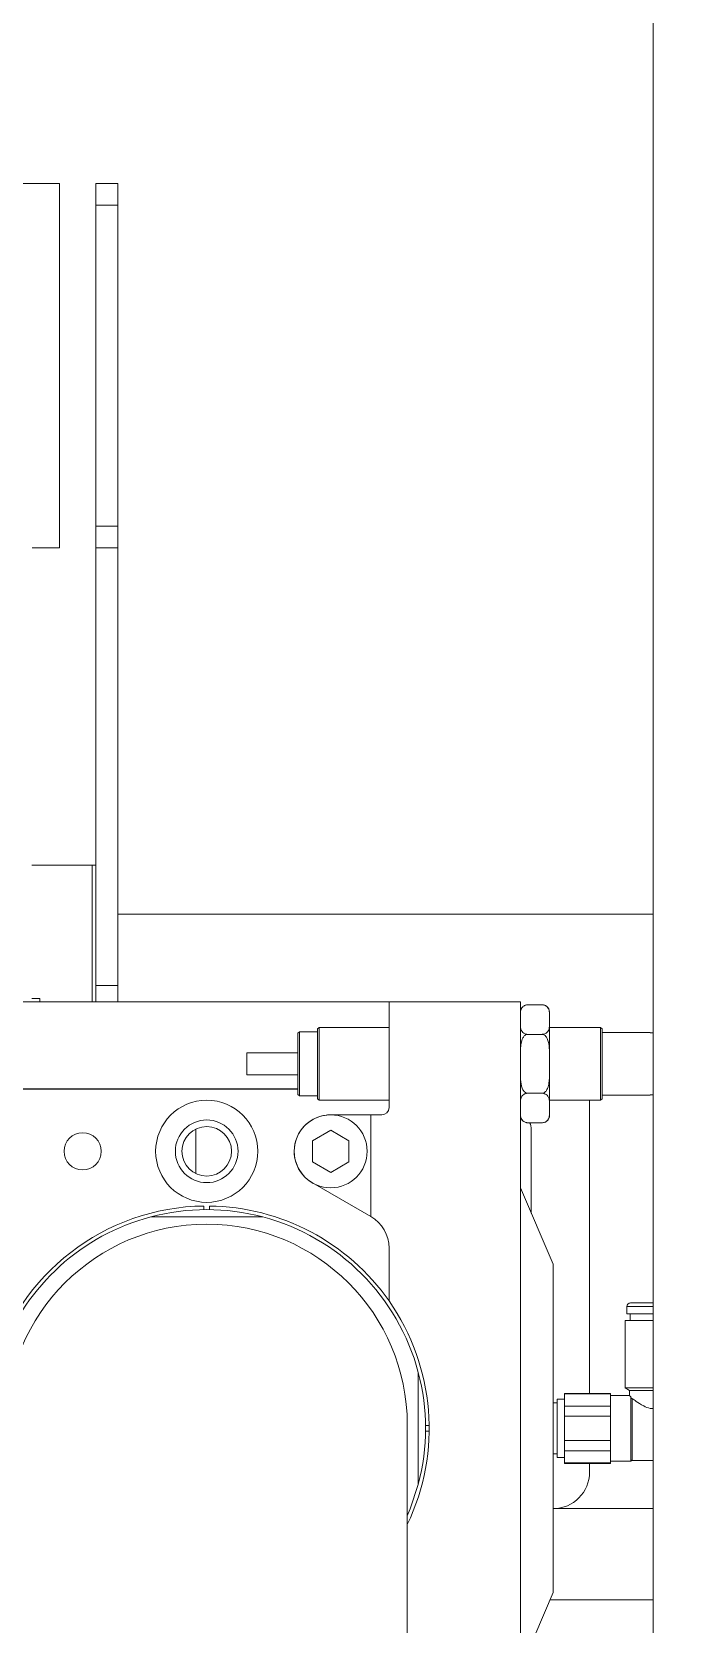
# Model space of a CAD drawing. Header units: millimetres. Extents: x 169 to 14583, y -399 to 10804.
# Drawn here: x 6416.1 to 6504, y 5693.7 to 5912 of the extents above; entities that cross this region are included whole.
import ezdxf

# ---------------------------------------------------------------- set-up
doc = ezdxf.new("R2010")
doc.units = ezdxf.units.MM
doc.header["$LTSCALE"] = 35
doc.layers.add('13', color=6, linetype='Continuous')

msp = doc.modelspace()

# ---------------------------------------------------------------- linework, layer by layer
at = {"color": 7, "linetype": 'Continuous', "lineweight": 18}
for p, q in [((6501.279, 5035.018), (6501.279, 7049.098)), ((6419.879, 5891.268), (6300.879, 5891.268)), ((6419.879, 5841.268), (6419.879, 5891.268)), ((6424.879, 5891.268), (6427.879, 5891.268)), ((6424.879, 5888.268), (6424.879, 5891.268)), ((6427.879, 5891.268), (6427.879, 5888.268)), ((6427.879, 5888.268), (6424.879, 5888.268)), ((6424.879, 5888.268), (6424.879, 5844.268)), ((6427.879, 5888.268), (6427.879, 5844.268)), ((6424.879, 5844.268), (6427.879, 5844.268)), ((6424.879, 5841.268), (6424.879, 5844.268)), ((6427.879, 5844.268), (6427.879, 5841.268)), ((6419.879, 5841.268), (6416.127, 5841.268)), ((6427.879, 5841.268), (6424.879, 5841.268)), ((6424.879, 5781.268), (6424.879, 5841.268)), ((6427.879, 5841.268), (6427.879, 5781.268)), ((6424.379, 5797.768), (6416.084, 5797.768)), ((6424.879, 5797.768), (6424.379, 5797.768)), ((6424.379, 5779.018), (6424.379, 5797.768)), ((6427.879, 5791.018), (6501.279, 5791.018)), ((6427.879, 5781.268), (6424.879, 5781.268)), ((6424.879, 5779.018), (6424.879, 5781.268)), ((6427.879, 5779.018), (6427.879, 5781.268)), ((6465.079, 5779.018), (6408.779, 5779.018)), ((6417.184, 5779.468), (6416.084, 5779.468)), ((6417.184, 5779.468), (6417.184, 5779.018)), ((6465.079, 5779.018), (6465.079, 5764.518)), ((6483.079, 5779.018), (6465.079, 5779.018)), ((6483.079, 5662.018), (6483.079, 5779.018)), ((6484.079, 5778.601), (6486.079, 5778.601)), ((6487.079, 5777.12), (6487.079, 5777.601)), ((6487.079, 5776.04), (6487.079, 5777.12)), ((6452.779, 5774.918), (6452.579, 5774.718)), ((6452.579, 5766.318), (6452.579, 5774.718)), ((6455.279, 5774.918), (6452.779, 5774.918)), ((6452.779, 5774.918), (6452.779, 5766.118)), ((6455.479, 5775.518), (6455.279, 5775.318)), ((6455.279, 5765.718), (6455.279, 5775.318)), ((6465.079, 5775.518), (6455.479, 5775.518)), ((6455.479, 5775.518), (6455.479, 5765.518)), ((6484.079, 5774.559), (6486.079, 5774.559)), ((6487.079, 5771.598), (6487.079, 5776.04)), ((6494.079, 5775.518), (6487.079, 5775.518)), ((6494.279, 5775.318), (6494.079, 5775.518)), ((6494.079, 5765.518), (6494.079, 5775.518)), ((6494.279, 5775.318), (6494.279, 5765.718)), ((6500.879, 5774.818), (6494.279, 5774.818)), ((6500.879, 5774.818), (6500.879, 5774.761)), ((6500.879, 5774.761), (6501.279, 5774.761)), ((6452.579, 5772.018), (6445.579, 5772.018)), ((6445.579, 5769.676), (6445.579, 5772.018)), ((6445.579, 5769.018), (6445.579, 5769.676)), ((6487.079, 5769.437), (6487.079, 5771.598)), ((6445.579, 5769.018), (6452.579, 5769.018)), ((6487.079, 5764.996), (6487.079, 5769.437)), ((6452.579, 5767.068), (6408.779, 5767.068)), ((6408.779, 5767.018), (6452.579, 5767.018)), ((6437.579, 5767.068), (6437.579, 5767.018)), ((6442.579, 5767.068), (6442.579, 5767.018)), ((6452.579, 5766.318), (6452.779, 5766.118)), ((6452.779, 5766.118), (6455.279, 5766.118)), ((6455.279, 5765.718), (6455.479, 5765.518)), ((6455.479, 5765.518), (6465.079, 5765.518)), ((6484.079, 5766.476), (6486.079, 5766.476)), ((6487.079, 5765.518), (6494.079, 5765.518)), ((6492.579, 5725.318), (6492.579, 5765.518)), ((6494.079, 5765.518), (6494.279, 5765.718)), ((6494.279, 5766.218), (6500.879, 5766.218)), ((6501.279, 5766.275), (6500.879, 5766.275)), ((6500.879, 5766.275), (6500.879, 5766.218)), ((6462.579, 5763.518), (6457.079, 5763.518)), ((6462.579, 5749.569), (6462.579, 5763.518)), ((6464.079, 5763.518), (6462.579, 5763.518)), ((6487.079, 5763.915), (6487.079, 5764.996)), ((6487.079, 5763.435), (6487.079, 5763.915)), ((6438.579, 5755.467), (6438.579, 5761.569)), ((6457.079, 5761.405), (6454.579, 5759.961)), ((6459.579, 5759.961), (6457.079, 5761.405)), ((6484.079, 5762.435), (6486.079, 5762.435)), ((6484.579, 5761.518), (6484.579, 5750.018)), ((6454.579, 5759.961), (6454.579, 5757.074)), ((6459.579, 5757.074), (6459.579, 5759.961)), ((6454.579, 5757.074), (6457.079, 5755.631)), ((6457.079, 5755.631), (6459.579, 5757.074)), ((6454.579, 5754.188), (6462.579, 5749.569)), ((6483.079, 5753.518), (6487.579, 5743.018)), ((6432.398, 5749.518), (6447.76, 5749.518)), ((6465.079, 5745.239), (6465.079, 5737.989)), ((6487.579, 5698.018), (6487.579, 5743.018)), ((6497.679, 5737.218), (6497.679, 5736.218)), ((6501.279, 5737.218), (6497.679, 5737.218)), ((6498.179, 5737.718), (6501.279, 5737.718)), ((6497.429, 5735.318), (6497.429, 5726.058)), ((6497.429, 5735.318), (6501.279, 5735.318)), ((6497.679, 5736.218), (6501.279, 5736.218)), ((6498.134, 5736.218), (6498.134, 5735.318)), ((6469.079, 5728.199), (6469.079, 5712.837)), ((6497.429, 5726.058), (6498.029, 5725.712)), ((6497.429, 5726.058), (6501.279, 5726.058)), ((6488.129, 5724.018), (6487.579, 5724.018)), ((6489.129, 5724.508), (6488.129, 5724.508)), ((6488.129, 5716.528), (6488.129, 5724.508)), ((6495.429, 5725.318), (6489.129, 5725.318)), ((6489.129, 5725.318), (6489.129, 5725.25)), ((6489.129, 5725.25), (6495.429, 5725.25)), ((6489.129, 5725.25), (6489.129, 5723.58)), ((6495.429, 5725.318), (6495.429, 5725.25)), ((6495.429, 5724.415), (6495.429, 5725.25)), ((6498.063, 5725.018), (6495.429, 5725.018)), ((6495.429, 5723.58), (6495.429, 5724.415)), ((6498.029, 5725.712), (6498.029, 5724.992)), ((6498.029, 5725.712), (6501.279, 5725.712)), ((6498.229, 5724.864), (6498.229, 5716.018)), ((6498.429, 5724.499), (6498.229, 5724.864)), ((6498.429, 5724.607), (6498.429, 5716.118)), ((6489.129, 5723.58), (6489.129, 5722.188)), ((6489.129, 5723.58), (6495.429, 5723.58)), ((6495.429, 5722.188), (6489.129, 5722.188)), ((6489.129, 5722.188), (6489.129, 5718.848)), ((6495.429, 5723.58), (6495.429, 5722.188)), ((6495.429, 5720.518), (6495.429, 5722.188)), ((6467.579, 5653.761), (6467.579, 5721.018)), ((6495.429, 5718.848), (6495.429, 5720.518)), ((6489.129, 5718.848), (6495.429, 5718.848)), ((6489.129, 5718.848), (6489.129, 5717.456)), ((6489.129, 5717.456), (6495.429, 5717.456)), ((6489.129, 5717.456), (6489.129, 5715.786)), ((6495.429, 5718.848), (6495.429, 5717.456)), ((6495.429, 5716.621), (6495.429, 5717.456)), ((6487.579, 5717.018), (6488.129, 5717.018)), ((6488.129, 5716.528), (6489.129, 5716.528)), ((6489.129, 5715.786), (6495.429, 5715.786)), ((6489.129, 5715.786), (6489.129, 5715.718)), ((6489.129, 5715.718), (6495.429, 5715.718)), ((6492.579, 5714.518), (6492.579, 5715.718)), ((6495.429, 5715.786), (6495.429, 5716.621)), ((6495.429, 5716.018), (6498.229, 5716.018)), ((6495.429, 5715.786), (6495.429, 5715.718)), ((6498.229, 5716.018), (6498.429, 5716.218)), ((6498.429, 5716.118), (6501.279, 5716.118)), ((6501.279, 5709.518), (6487.579, 5709.518)), ((6487.579, 5698.018), (6483.079, 5687.518)), ((6487.15, 5697.018), (6501.279, 5697.018))]:
    msp.add_line(p, q, dxfattribs=at)
at = {"color": 7, "linetype": 'Continuous', "lineweight": 18, "flags": 128}
msp.add_lwpolyline([(6467.579, 5708.528), (6467.984, 5709.504), (6469.079, 5712.837)], dxfattribs=at)
at = {"color": 7, "linetype": 'Continuous', "lineweight": 18}
for centre, radius in [((6440.079, 5758.518), 7), ((6457.079, 5758.518), 4.999), ((6423.079, 5758.518), 2.55), ((6440.079, 5758.518), 4.3), ((6440.079, 5758.518), 3.4)]:
    msp.add_circle(centre, radius, dxfattribs=at)
for centre, radius, start, end in [((6484.079, 5777.601), 1, 132.39113, 180), ((6486.079, 5777.601), 1, 69.6793, 96.85759), ((6486.079, 5777.601), 1, 0, 53.02942), ((6457.079, 5758.518), 5, 90, 240), ((6464.079, 5764.518), 1, 270, 0), ((6484.079, 5763.435), 1, 180, 233.02942), ((6486.079, 5763.435), 1, 312.39113, 0), ((6484.079, 5763.435), 1, 249.6793, 276.85759), ((6482.579, 5761.518), 2, 0, 27.29346), ((6440.079, 5720.518), 30.5, 90.70447, 164.63646), ((6440.079, 5720.518), 30, 75.16489, 104.83511), ((6440.079, 5720.518), 30.5, 34.94801, 89.29553), ((6440.079, 5720.518), 30, 104.83511, 159.51268), ((6440.079, 5721.018), 27.5, 0, 180), ((6440.079, 5720.518), 30, 14.83511, 75.16489), ((6460.079, 5745.239), 5, 0, 60), ((6440.079, 5720.518), 30.5, 334.3744, 34.94801), ((6498.179, 5737.218), 0.5, 90, 180), ((6440.079, 5720.518), 30, 345.16489, 14.83511), ((6487.579, 5714.518), 5, 270, 0)]:
    msp.add_arc(centre, radius, start, end, dxfattribs=at)
for points, knots in [([(6483.079, 5777.12), (6483.079, 5777.174), (6483.08, 5777.374), (6483.102, 5777.734), (6483.214, 5778.101), (6483.428, 5778.362), (6483.607, 5778.491), (6483.814, 5778.572), (6483.97, 5778.599), (6484.06, 5778.6), (6484.079, 5778.601)], [0, 0, 0, 0, 0.0955374, 0.3566778, 0.6445393, 0.7506582, 0.857388, 0.9199911, 0.9831302, 1, 1, 1, 1]), ([(6486.079, 5778.601), (6486.138, 5778.598), (6486.257, 5778.591), (6486.449, 5778.536), (6486.678, 5778.415), (6486.994, 5778.069), (6487.072, 5777.611), (6487.077, 5777.246), (6487.079, 5777.12)], [0, 0, 0, 0, 0.052924, 0.1056548, 0.193637, 0.3468374, 0.7743191, 1, 1, 1, 1]), ([(6484.079, 5774.559), (6484.019, 5774.563), (6483.9, 5774.569), (6483.708, 5774.624), (6483.48, 5774.745), (6483.164, 5775.091), (6483.085, 5775.549), (6483.08, 5775.914), (6483.079, 5776.04)], [0, 0, 0, 0, 0.05292399, 0.10565476, 0.19363702, 0.34683737, 0.77431912, 1, 1, 1, 1]), ([(6483.079, 5771.598), (6483.08, 5771.905), (6483.083, 5772.476), (6483.164, 5773.31), (6483.346, 5773.972), (6483.63, 5774.373), (6483.866, 5774.526), (6484.002, 5774.559), (6484.073, 5774.559), (6484.079, 5774.559)], [0, 0, 0, 0, 0.2737474, 0.5097487, 0.7473751, 0.8784106, 0.936573, 0.9951595, 1, 1, 1, 1]), ([(6487.079, 5776.04), (6487.078, 5775.986), (6487.077, 5775.786), (6487.055, 5775.426), (6486.944, 5775.059), (6486.729, 5774.798), (6486.551, 5774.669), (6486.343, 5774.588), (6486.187, 5774.561), (6486.098, 5774.56), (6486.079, 5774.559)], [0, 0, 0, 0, 0.0955374, 0.3566778, 0.6445393, 0.7506582, 0.857388, 0.9199911, 0.9831302, 1, 1, 1, 1]), ([(6486.079, 5774.559), (6486.129, 5774.555), (6486.236, 5774.545), (6486.418, 5774.454), (6486.64, 5774.239), (6486.944, 5773.648), (6487.071, 5772.72), (6487.076, 5771.957), (6487.079, 5771.598)], [0, 0, 0, 0, 0.04457211, 0.09558198, 0.1778784, 0.31721433, 0.67902425, 1, 1, 1, 1]), ([(6484.079, 5766.476), (6484.029, 5766.481), (6483.921, 5766.491), (6483.74, 5766.582), (6483.517, 5766.797), (6483.213, 5767.388), (6483.087, 5768.316), (6483.081, 5769.079), (6483.079, 5769.437)], [0, 0, 0, 0, 0.0445721, 0.095582, 0.1778784, 0.3172143, 0.6790243, 1, 1, 1, 1]), ([(6487.079, 5769.437), (6487.077, 5769.131), (6487.074, 5768.559), (6486.993, 5767.726), (6486.811, 5767.064), (6486.527, 5766.663), (6486.291, 5766.51), (6486.155, 5766.477), (6486.084, 5766.476), (6486.079, 5766.476)], [0, 0, 0, 0, 0.27374739, 0.50974865, 0.74737515, 0.87841063, 0.93657296, 0.9951595, 1, 1, 1, 1]), ([(6483.079, 5764.996), (6483.079, 5765.049), (6483.08, 5765.249), (6483.102, 5765.61), (6483.214, 5765.977), (6483.428, 5766.237), (6483.607, 5766.366), (6483.814, 5766.447), (6483.97, 5766.475), (6484.06, 5766.476), (6484.079, 5766.476)], [0, 0, 0, 0, 0.0955374, 0.3566778, 0.6445393, 0.7506582, 0.857388, 0.9199911, 0.9831302, 1, 1, 1, 1]), ([(6486.079, 5766.476), (6486.138, 5766.473), (6486.257, 5766.467), (6486.449, 5766.412), (6486.678, 5766.29), (6486.994, 5765.944), (6487.072, 5765.487), (6487.077, 5765.122), (6487.079, 5764.996)], [0, 0, 0, 0, 0.052924, 0.1056548, 0.193637, 0.3468374, 0.7743191, 1, 1, 1, 1]), ([(6484.079, 5762.435), (6484.019, 5762.438), (6483.9, 5762.444), (6483.708, 5762.5), (6483.48, 5762.621), (6483.164, 5762.967), (6483.085, 5763.424), (6483.08, 5763.789), (6483.079, 5763.915)], [0, 0, 0, 0, 0.052924, 0.1056548, 0.193637, 0.3468374, 0.7743191, 1, 1, 1, 1]), ([(6487.079, 5763.915), (6487.078, 5763.862), (6487.077, 5763.662), (6487.055, 5763.302), (6486.944, 5762.934), (6486.729, 5762.674), (6486.551, 5762.545), (6486.343, 5762.464), (6486.187, 5762.437), (6486.098, 5762.435), (6486.079, 5762.435)], [0, 0, 0, 0, 0.0955374, 0.3566778, 0.6445393, 0.7506582, 0.857388, 0.9199911, 0.9831302, 1, 1, 1, 1]), ([(6439.704, 5751.016), (6439.704, 5751.014), (6439.704, 5751.008), (6439.704, 5750.941), (6439.704, 5750.785), (6439.704, 5750.628), (6439.704, 5750.534), (6439.704, 5750.518)], [0, 0, 0, 0, 0.1212166, 0.3958129, 0.6704086, 0.9450166, 1, 1, 1, 1]), ([(6440.454, 5750.518), (6440.454, 5750.563), (6440.454, 5750.685), (6440.454, 5750.852), (6440.454, 5750.965), (6440.454, 5751.01), (6440.454, 5751.014), (6440.454, 5751.016)], [0, 0, 0, 0, 0.1582772, 0.4327122, 0.7071287, 0.8788742, 1, 1, 1, 1]), ([(6498.229, 5724.864), (6498.148, 5724.926), (6498.026, 5725.02), (6498.053, 5724.999), (6498.063, 5724.992)], [0, 0, 0, 0, 0.6643218, 1, 1, 1, 1]), ([(6501.279, 5723.223), (6501.144, 5723.232), (6500.678, 5723.261), (6499.845, 5723.647), (6499, 5724.178), (6498.596, 5724.481), (6498.429, 5724.607)], [0, 0, 0, 0, 0.1049615, 0.3646241, 0.7371976, 1, 1, 1, 1]), ([(6470.576, 5720.893), (6470.575, 5720.893), (6470.569, 5720.893), (6470.502, 5720.893), (6470.346, 5720.893), (6470.188, 5720.893), (6470.094, 5720.893), (6470.079, 5720.893)], [0, 0, 0, 0, 0.1212166, 0.3958129, 0.6704086, 0.9450166, 1, 1, 1, 1]), ([(6470.079, 5720.143), (6470.123, 5720.143), (6470.246, 5720.143), (6470.413, 5720.143), (6470.525, 5720.143), (6470.571, 5720.143), (6470.575, 5720.143), (6470.576, 5720.143)], [0, 0, 0, 0, 0.1582772, 0.4327122, 0.7071287, 0.8788742, 1, 1, 1, 1])]:
    msp.add_open_spline(points, degree=3, knots=knots, dxfattribs=at)
at = {"layer": '13'}
msp.add_circle((6143.879, 5763.018), 483.158, dxfattribs=at)

doc.saveas('drawing.dxf')
